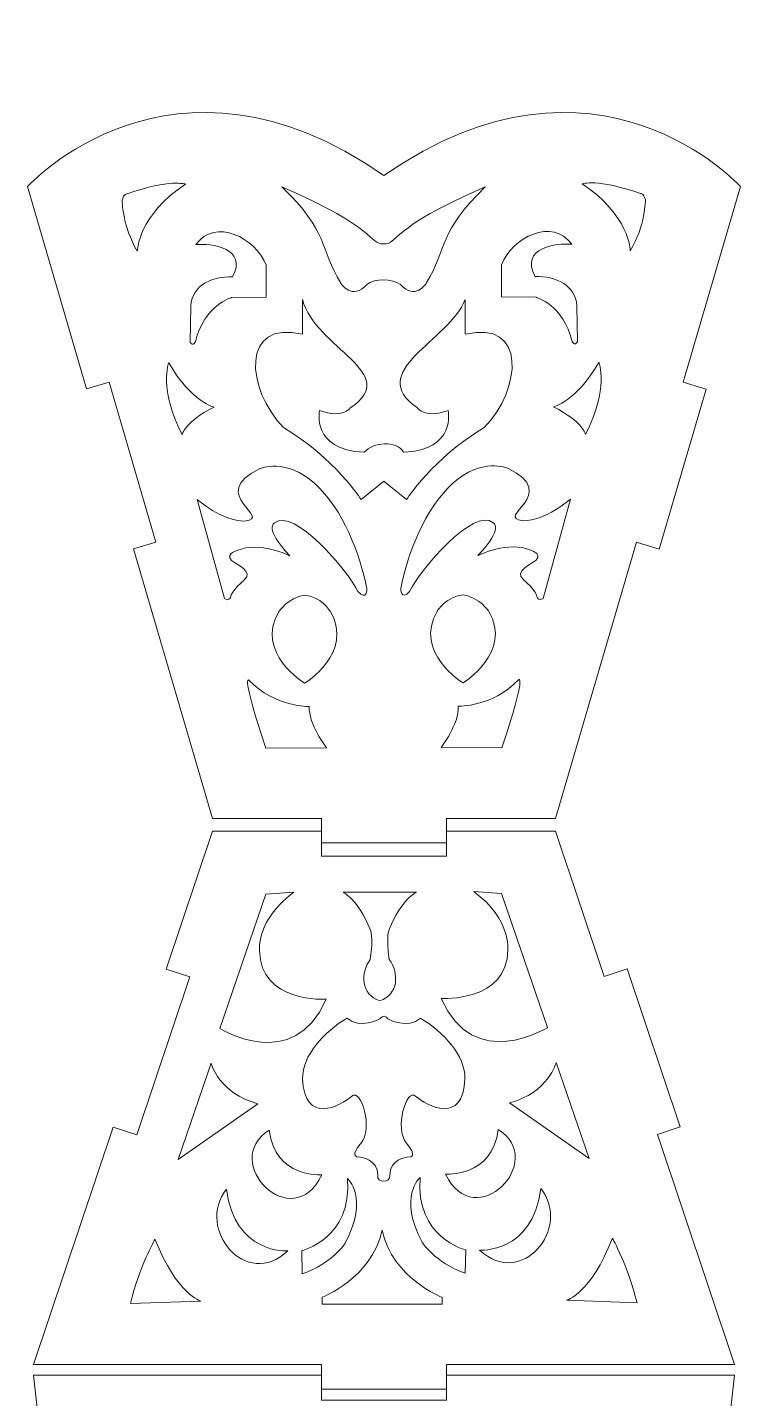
# Model space of a CAD drawing. Header units: centimetres. Extents: x -54.5 to 38.7, y -20.3 to 35.1.
# Drawn here: x -12.06 to -3.5, y 18.21 to 34.66 of the extents above; entities that cross this region are included whole.
import ezdxf

# ---------------------------------------------------------------- set-up
doc = ezdxf.new("R2010")
doc.units = ezdxf.units.CM
doc.header["$MEASUREMENT"] = 0
doc.layers.add('Layer 1', color=7, linetype='Continuous')

msp = doc.modelspace()

# ---------------------------------------------------------------- linework, layer by layer
at = {"layer": 'Layer 1', "color": 142, "lineweight": 9}
for points, knots in [([(-5.72501, 25.1676), (-5.72501, 25.1676), (-4.75341, 28.48324), (-4.75341, 28.48324), (-4.75341, 28.48324), (-4.75341, 28.48324), (-4.48039, 28.4023), (-4.48039, 28.4023), (-4.48039, 28.4023), (-4.48039, 28.4023), (-3.91796, 30.32161), (-3.91796, 30.32161), (-3.91796, 30.32161), (-3.91796, 30.32161), (-4.19094, 30.40274), (-4.19094, 30.40274), (-4.19094, 30.40274), (-4.19094, 30.40274), (-3.50309, 32.75007), (-3.50309, 32.75007), (-3.50309, 32.75007), (-3.50309, 32.75007), (-5.23248, 34.66035), (-7.78196, 32.8852), (-7.78196, 32.8852), (-10.33145, 34.66035), (-12.06082, 32.75007), (-12.06082, 32.75007), (-12.06082, 32.75007), (-12.06082, 32.75007), (-11.35044, 30.32583), (-11.35044, 30.32583), (-11.35044, 30.32583), (-11.35044, 30.32583), (-11.08107, 30.40589), (-11.08107, 30.40589), (-11.08107, 30.40589), (-11.08107, 30.40589), (-10.51859, 28.48638), (-10.51859, 28.48638), (-10.51859, 28.48638), (-10.51859, 28.48638), (-10.78801, 28.40651), (-10.78801, 28.40651), (-10.78801, 28.40651), (-10.78801, 28.40651), (-9.83891, 25.1676), (-9.83891, 25.1676), (-9.83891, 25.1676), (-9.83891, 25.1676), (-8.53195, 25.1676), (-8.53195, 25.1676), (-8.53195, 25.1676), (-8.53195, 25.1676), (-8.53195, 24.8776), (-8.53195, 24.8776), (-8.53195, 24.8776), (-8.53195, 24.8776), (-7.03195, 24.8776), (-7.03195, 24.8776), (-7.03195, 24.8776), (-7.03195, 24.8776), (-7.03195, 25.1676), (-7.03195, 25.1676), (-7.03195, 25.1676), (-7.03195, 25.1676), (-5.72501, 25.1676), (-5.72501, 25.1676)], [0, 0, 0, 0, 0.05555556, 0.05555556, 0.05555556, 0.05555556, 0.11111111, 0.11111111, 0.11111111, 0.11111111, 0.16666667, 0.16666667, 0.16666667, 0.16666667, 0.22222222, 0.22222222, 0.22222222, 0.22222222, 0.27777778, 0.27777778, 0.27777778, 0.27777778, 0.33333333, 0.33333333, 0.33333333, 0.33333333, 0.38888889, 0.38888889, 0.38888889, 0.38888889, 0.44444444, 0.44444444, 0.44444444, 0.44444444, 0.5, 0.5, 0.5, 0.5, 0.55555556, 0.55555556, 0.55555556, 0.55555556, 0.61111111, 0.61111111, 0.61111111, 0.61111111, 0.66666667, 0.66666667, 0.66666667, 0.66666667, 0.72222222, 0.72222222, 0.72222222, 0.72222222, 0.77777778, 0.77777778, 0.77777778, 0.77777778, 0.83333333, 0.83333333, 0.83333333, 0.83333333, 0.88888889, 0.88888889, 0.88888889, 0.88888889, 1, 1, 1, 1]), ([(-10.74242, 31.97524), (-10.74242, 31.97524), (-10.73173, 32.40904), (-10.16446, 32.77947), (-10.16446, 32.77947), (-10.16446, 32.77947), (-10.34373, 32.84769), (-10.8655, 32.66248), (-10.8655, 32.66248), (-10.8655, 32.66248), (-10.90297, 32.66979), (-10.92437, 32.58937), (-10.92437, 32.58937), (-10.92437, 32.58937), (-10.9217, 32.27498), (-10.74242, 31.97524)], [0, 0, 0, 0, 0.2, 0.2, 0.2, 0.2, 0.4, 0.4, 0.4, 0.4, 0.6, 0.6, 0.6, 0.6, 1, 1, 1, 1]), ([(-7.78594, 32.06216), (-7.61144, 32.05731), (-7.74032, 32.24109), (-6.56767, 32.74727), (-6.56767, 32.74727), (-7.13123, 32.20287), (-7.01822, 32.01508), (-7.27407, 31.5908), (-7.27407, 31.5908), (-7.27407, 31.5908), (-7.41321, 31.37634), (-7.58446, 31.57618), (-7.58446, 31.57618), (-7.68417, 31.64688), (-7.89231, 31.65218), (-7.98954, 31.57618), (-7.98954, 31.57618), (-8.16078, 31.37634), (-8.29993, 31.5908), (-8.29993, 31.5908), (-8.29993, 31.5908), (-8.55578, 32.01508), (-8.44277, 32.20287), (-9.00633, 32.74727), (-9.00633, 32.74727), (-7.83368, 32.24109), (-7.97578, 32.06744), (-7.78594, 32.06216)], [0, 0, 0, 0, 0.125, 0.125, 0.125, 0.125, 0.25, 0.25, 0.25, 0.25, 0.375, 0.375, 0.375, 0.375, 0.5, 0.5, 0.5, 0.5, 0.625, 0.625, 0.625, 0.625, 0.75, 0.75, 0.75, 0.75, 1, 1, 1, 1]), ([(-4.82608, 31.9788), (-4.82608, 31.9788), (-4.83678, 32.41259), (-5.40405, 32.78303), (-5.40405, 32.78303), (-5.40405, 32.78303), (-5.22478, 32.85125), (-4.703, 32.66604), (-4.703, 32.66604), (-4.703, 32.66604), (-4.66554, 32.67335), (-4.64413, 32.59293), (-4.64413, 32.59293), (-4.64413, 32.59293), (-4.6468, 32.27854), (-4.82608, 31.9788)], [0, 0, 0, 0, 0.2, 0.2, 0.2, 0.2, 0.4, 0.4, 0.4, 0.4, 0.6, 0.6, 0.6, 0.6, 1, 1, 1, 1]), ([(-10.10693, 30.88545), (-10.10693, 30.88545), (-10.10158, 31.31682), (-10.10158, 31.31682), (-10.10158, 31.31682), (-10.0777, 31.57495), (-9.8492, 31.67072), (-9.59989, 31.66837), (-9.59989, 31.66837), (-9.41137, 32.01393), (-9.86057, 32.07379), (-10.04001, 32.05461), (-10.04001, 32.05461), (-9.80777, 32.37865), (-9.32346, 32.14004), (-9.19715, 31.80847), (-9.19715, 31.80847), (-9.19715, 31.80847), (-9.19715, 31.42341), (-9.19715, 31.42341), (-9.19715, 31.42341), (-9.19715, 31.42341), (-9.61189, 31.41854), (-9.61189, 31.41854), (-9.61189, 31.41854), (-9.61189, 31.41854), (-9.93566, 31.33325), (-10.04536, 30.88726), (-10.04536, 30.88726), (-10.04536, 30.88726), (-10.07196, 30.82615), (-10.10693, 30.88545)], [0, 0, 0, 0, 0.11111111, 0.11111111, 0.11111111, 0.11111111, 0.22222222, 0.22222222, 0.22222222, 0.22222222, 0.33333333, 0.33333333, 0.33333333, 0.33333333, 0.44444444, 0.44444444, 0.44444444, 0.44444444, 0.55555556, 0.55555556, 0.55555556, 0.55555556, 0.66666667, 0.66666667, 0.66666667, 0.66666667, 0.77777778, 0.77777778, 0.77777778, 0.77777778, 1, 1, 1, 1]), ([(-5.46158, 30.88901), (-5.46158, 30.88901), (-5.46693, 31.32038), (-5.46693, 31.32038), (-5.46693, 31.32038), (-5.4908, 31.57851), (-5.71931, 31.67427), (-5.96862, 31.67193), (-5.96862, 31.67193), (-6.15714, 32.01749), (-5.70794, 32.07735), (-5.5285, 32.05817), (-5.5285, 32.05817), (-5.76074, 32.38221), (-6.24505, 32.1436), (-6.37136, 31.81203), (-6.37136, 31.81203), (-6.37136, 31.81203), (-6.37136, 31.42697), (-6.37136, 31.42697), (-6.37136, 31.42697), (-6.37136, 31.42697), (-5.95662, 31.4221), (-5.95662, 31.4221), (-5.95662, 31.4221), (-5.95662, 31.4221), (-5.63285, 31.33681), (-5.52315, 30.89082), (-5.52315, 30.89082), (-5.52315, 30.89082), (-5.49654, 30.82971), (-5.46158, 30.88901)], [0, 0, 0, 0, 0.11111111, 0.11111111, 0.11111111, 0.11111111, 0.22222222, 0.22222222, 0.22222222, 0.22222222, 0.33333333, 0.33333333, 0.33333333, 0.33333333, 0.44444444, 0.44444444, 0.44444444, 0.44444444, 0.55555556, 0.55555556, 0.55555556, 0.55555556, 0.66666667, 0.66666667, 0.66666667, 0.66666667, 0.77777778, 0.77777778, 0.77777778, 0.77777778, 1, 1, 1, 1]), ([(-8.02035, 29.56334), (-8.65719, 29.58771), (-8.5555, 30.06537), (-8.5555, 30.06537), (-8.5555, 30.06537), (-8.28256, 29.95813), (-8.18625, 30.09461), (-8.18625, 30.09461), (-8.18625, 30.09461), (-7.55757, 30.51809), (-8.6067, 30.80767), (-8.76021, 31.39602), (-8.76021, 31.39602), (-8.76021, 31.39602), (-8.76021, 30.97866), (-8.76021, 30.97866), (-8.76021, 30.97866), (-9.50242, 31.16198), (-9.43875, 30.31882), (-8.9877, 29.86007), (-8.9877, 29.86007), (-8.37227, 29.4945), (-8.05651, 28.99491), (-8.05651, 28.99491), (-8.05651, 28.99491), (-8.05651, 28.99491), (-7.78426, 29.21669), (-7.78426, 29.21669), (-7.78426, 29.21669), (-7.78426, 29.21669), (-7.51116, 28.99491), (-7.51116, 28.99491), (-7.51116, 28.99491), (-7.51116, 28.99491), (-7.19541, 29.4945), (-6.57998, 29.86007), (-6.57998, 29.86007), (-6.12893, 30.31882), (-6.06523, 31.16199), (-6.80747, 30.97866), (-6.80747, 30.97866), (-6.80747, 30.97866), (-6.80747, 31.39602), (-6.80747, 31.39602), (-6.80747, 31.39602), (-6.99338, 30.90603), (-8.0181, 30.53653), (-7.38143, 30.09461), (-7.38143, 30.09461), (-7.38143, 30.09461), (-7.28511, 29.95813), (-7.01218, 30.06537), (-7.01218, 30.06537), (-7.01218, 30.06537), (-6.91049, 29.58771), (-7.54733, 29.56334), (-7.54733, 29.56334), (-7.63373, 29.7107), (-7.91049, 29.68556), (-8.02035, 29.56334)], [0, 0, 0, 0, 0.0625, 0.0625, 0.0625, 0.0625, 0.125, 0.125, 0.125, 0.125, 0.1875, 0.1875, 0.1875, 0.1875, 0.25, 0.25, 0.25, 0.25, 0.3125, 0.3125, 0.3125, 0.3125, 0.375, 0.375, 0.375, 0.375, 0.4375, 0.4375, 0.4375, 0.4375, 0.5, 0.5, 0.5, 0.5, 0.5625, 0.5625, 0.5625, 0.5625, 0.625, 0.625, 0.625, 0.625, 0.6875, 0.6875, 0.6875, 0.6875, 0.75, 0.75, 0.75, 0.75, 0.8125, 0.8125, 0.8125, 0.8125, 0.875, 0.875, 0.875, 0.875, 1, 1, 1, 1]), ([(-9.81989, 30.10473), (-9.81989, 30.10473), (-10.08746, 30.16322), (-10.36574, 30.63601), (-10.36574, 30.63601), (-10.36574, 30.63601), (-10.48748, 30.32522), (-10.20384, 29.77201), (-10.20384, 29.77201), (-10.20384, 29.77201), (-10.18244, 29.92312), (-9.81989, 30.10473)], [0, 0, 0, 0, 0.25, 0.25, 0.25, 0.25, 0.5, 0.5, 0.5, 0.5, 1, 1, 1, 1]), ([(-5.74861, 30.10829), (-5.74861, 30.10829), (-5.48105, 30.16678), (-5.20276, 30.63957), (-5.20276, 30.63957), (-5.20276, 30.63957), (-5.08103, 30.32878), (-5.36467, 29.77557), (-5.36467, 29.77557), (-5.36467, 29.77557), (-5.38607, 29.92668), (-5.74861, 30.10829)], [0, 0, 0, 0, 0.25, 0.25, 0.25, 0.25, 0.5, 0.5, 0.5, 0.5, 1, 1, 1, 1]), ([(-9.69685, 27.80674), (-9.69685, 27.80674), (-10.02329, 28.99601), (-10.02329, 28.99601), (-10.02329, 28.99601), (-10.02329, 28.99601), (-9.71826, 28.73282), (-9.45603, 28.73769), (-9.45603, 28.73769), (-9.09368, 28.77822), (-9.92347, 29.05195), (-9.27139, 29.3677), (-9.27139, 29.3677), (-9.27139, 29.3677), (-8.95564, 29.50054), (-8.61315, 29.1886), (-8.61315, 29.1886), (-8.27065, 28.87666), (-8.07263, 28.34906), (-7.98701, 27.92501), (-7.98701, 27.92501), (-7.98701, 27.92501), (-7.98699, 27.7739), (-8.09403, 27.89089), (-8.09403, 27.89089), (-8.22036, 28.14977), (-8.8679, 28.91057), (-9.09476, 28.71461), (-9.09476, 28.71461), (-9.09476, 28.71461), (-9.2339, 28.661), (-8.91281, 28.31981), (-8.91281, 28.31981), (-8.91281, 28.31981), (-9.2773, 28.50368), (-9.54964, 28.38318), (-9.54964, 28.38318), (-9.54964, 28.38318), (-9.73159, 28.32955), (-9.5657, 28.23207), (-9.5657, 28.23207), (-9.5657, 28.23207), (-9.34095, 28.12483), (-9.45868, 28.03223), (-9.45868, 28.03223), (-9.45868, 28.03223), (-9.61922, 27.90065), (-9.62457, 27.81778), (-9.62457, 27.81778), (-9.62457, 27.81778), (-9.65266, 27.77149), (-9.69685, 27.80674)], [0, 0, 0, 0, 0.07142857, 0.07142857, 0.07142857, 0.07142857, 0.14285714, 0.14285714, 0.14285714, 0.14285714, 0.21428571, 0.21428571, 0.21428571, 0.21428571, 0.28571429, 0.28571429, 0.28571429, 0.28571429, 0.35714286, 0.35714286, 0.35714286, 0.35714286, 0.42857143, 0.42857143, 0.42857143, 0.42857143, 0.5, 0.5, 0.5, 0.5, 0.57142857, 0.57142857, 0.57142857, 0.57142857, 0.64285714, 0.64285714, 0.64285714, 0.64285714, 0.71428571, 0.71428571, 0.71428571, 0.71428571, 0.78571429, 0.78571429, 0.78571429, 0.78571429, 0.85714286, 0.85714286, 0.85714286, 0.85714286, 1, 1, 1, 1]), ([(-5.87166, 27.8103), (-5.87166, 27.8103), (-5.54522, 28.99957), (-5.54522, 28.99957), (-5.54522, 28.99957), (-5.54522, 28.99957), (-5.85025, 28.73638), (-6.11248, 28.74125), (-6.11248, 28.74125), (-6.47483, 28.78178), (-5.64504, 29.05551), (-6.29712, 29.37126), (-6.29712, 29.37126), (-6.29712, 29.37126), (-6.61287, 29.5041), (-6.95536, 29.19216), (-6.95536, 29.19216), (-7.29786, 28.88022), (-7.49587, 28.35262), (-7.5815, 27.92857), (-7.5815, 27.92857), (-7.5815, 27.92857), (-7.58152, 27.77746), (-7.47448, 27.89444), (-7.47448, 27.89444), (-7.34815, 28.15333), (-6.70061, 28.91413), (-6.47375, 28.71817), (-6.47375, 28.71817), (-6.47375, 28.71817), (-6.33461, 28.66455), (-6.6557, 28.32337), (-6.6557, 28.32337), (-6.6557, 28.32337), (-6.29121, 28.50724), (-6.01886, 28.38674), (-6.01886, 28.38674), (-6.01886, 28.38674), (-5.83691, 28.33311), (-6.00281, 28.23563), (-6.00281, 28.23563), (-6.00281, 28.23563), (-6.22756, 28.12839), (-6.10983, 28.03579), (-6.10983, 28.03579), (-6.10983, 28.03579), (-5.94929, 27.9042), (-5.94394, 27.82134), (-5.94394, 27.82134), (-5.94394, 27.82134), (-5.91584, 27.77505), (-5.87166, 27.8103)], [0, 0, 0, 0, 0.07142857, 0.07142857, 0.07142857, 0.07142857, 0.14285714, 0.14285714, 0.14285714, 0.14285714, 0.21428571, 0.21428571, 0.21428571, 0.21428571, 0.28571429, 0.28571429, 0.28571429, 0.28571429, 0.35714286, 0.35714286, 0.35714286, 0.35714286, 0.42857143, 0.42857143, 0.42857143, 0.42857143, 0.5, 0.5, 0.5, 0.5, 0.57142857, 0.57142857, 0.57142857, 0.57142857, 0.64285714, 0.64285714, 0.64285714, 0.64285714, 0.71428571, 0.71428571, 0.71428571, 0.71428571, 0.78571429, 0.78571429, 0.78571429, 0.78571429, 0.85714286, 0.85714286, 0.85714286, 0.85714286, 1, 1, 1, 1]), ([(-8.73664, 27.84736), (-8.92929, 27.82056), (-9.04446, 27.65117), (-9.04446, 27.65117), (-9.04446, 27.65117), (-9.33344, 27.15401), (-8.73467, 26.7926), (-8.73467, 26.7926), (-8.73467, 26.7926), (-8.73467, 26.7926), (-8.13593, 27.15401), (-8.42491, 27.65117), (-8.42491, 27.65117), (-8.42491, 27.65117), (-8.54398, 27.8425), (-8.73664, 27.84736)], [0, 0, 0, 0, 0.2, 0.2, 0.2, 0.2, 0.4, 0.4, 0.4, 0.4, 0.6, 0.6, 0.6, 0.6, 1, 1, 1, 1]), ([(-6.83187, 27.85092), (-6.63922, 27.82411), (-6.52405, 27.65473), (-6.52405, 27.65473), (-6.52405, 27.65473), (-6.23507, 27.15757), (-6.83384, 26.79616), (-6.83384, 26.79616), (-6.83384, 26.79616), (-6.83384, 26.79616), (-7.43257, 27.15757), (-7.1436, 27.65473), (-7.1436, 27.65473), (-7.1436, 27.65473), (-7.02452, 27.84605), (-6.83187, 27.85092)], [0, 0, 0, 0, 0.2, 0.2, 0.2, 0.2, 0.4, 0.4, 0.4, 0.4, 0.6, 0.6, 0.6, 0.6, 1, 1, 1, 1]), ([(-8.67853, 26.51238), (-8.67853, 26.51238), (-9.08667, 26.50265), (-9.40241, 26.82921), (-9.40241, 26.82921), (-9.40241, 26.82921), (-9.50409, 26.92311), (-9.19906, 26.01166), (-9.19906, 26.01166), (-9.19906, 26.01166), (-8.47059, 26.01584), (-8.47059, 26.01584), (-8.47059, 26.01584), (-8.47059, 26.01584), (-8.69124, 26.30342), (-8.67853, 26.51238)], [0, 0, 0, 0, 0.2, 0.2, 0.2, 0.2, 0.4, 0.4, 0.4, 0.4, 0.6, 0.6, 0.6, 0.6, 1, 1, 1, 1]), ([(-6.88998, 26.51594), (-6.88998, 26.51594), (-6.48184, 26.50621), (-6.16609, 26.83277), (-6.16609, 26.83277), (-6.16609, 26.83277), (-6.06442, 26.92667), (-6.36945, 26.01522), (-6.36945, 26.01522), (-6.36945, 26.01522), (-7.09792, 26.0194), (-7.09792, 26.0194), (-7.09792, 26.0194), (-7.09792, 26.0194), (-6.87727, 26.30697), (-6.88998, 26.51594)], [0, 0, 0, 0, 0.2, 0.2, 0.2, 0.2, 0.4, 0.4, 0.4, 0.4, 0.6, 0.6, 0.6, 0.6, 1, 1, 1, 1]), ([(-3.57513, 18.61839), (-3.57513, 18.61839), (-4.50181, 21.37653), (-4.50181, 21.37653), (-4.50181, 21.37653), (-4.50181, 21.37653), (-4.22773, 21.46813), (-4.22773, 21.46813), (-4.22773, 21.46813), (-4.22773, 21.46813), (-4.8642, 23.36422), (-4.8642, 23.36422), (-4.8642, 23.36422), (-4.8642, 23.36422), (-5.13877, 23.27233), (-5.13877, 23.27233), (-5.13877, 23.27233), (-5.13877, 23.27233), (-5.7246, 25.01598), (-5.7246, 25.01598), (-5.7246, 25.01598), (-5.7246, 25.01598), (-7.03195, 25.01598), (-7.03195, 25.01598), (-7.03195, 25.01598), (-7.03195, 25.01598), (-7.03195, 24.71803), (-7.03195, 24.71803), (-7.03195, 24.71803), (-7.03195, 24.71803), (-8.53195, 24.71803), (-8.53195, 24.71803), (-8.53195, 24.71803), (-8.53195, 24.71803), (-8.53195, 25.01598), (-8.53195, 25.01598), (-8.53195, 25.01598), (-8.53195, 25.01598), (-9.8393, 25.01598), (-9.8393, 25.01598), (-9.8393, 25.01598), (-9.8393, 25.01598), (-10.39468, 23.36299), (-10.39468, 23.36299), (-10.39468, 23.36299), (-10.39468, 23.36299), (-10.11055, 23.2679), (-10.11055, 23.2679), (-10.11055, 23.2679), (-10.11055, 23.2679), (-10.74746, 21.37209), (-10.74746, 21.37209), (-10.74746, 21.37209), (-10.74746, 21.37209), (-11.03167, 21.46708), (-11.03167, 21.46708), (-11.03167, 21.46708), (-11.03167, 21.46708), (-11.98878, 18.61839), (-11.98878, 18.61839), (-11.98878, 18.61839), (-11.98878, 18.61839), (-8.53195, 18.61839), (-8.53195, 18.61839), (-8.53195, 18.61839), (-8.53195, 18.61839), (-8.53195, 18.32439), (-8.53195, 18.32439), (-8.53195, 18.32439), (-8.53195, 18.32439), (-7.03195, 18.32439), (-7.03195, 18.32439), (-7.03195, 18.32439), (-7.03195, 18.32439), (-7.03195, 18.61839), (-7.03195, 18.61839), (-7.03195, 18.61839), (-7.03195, 18.61839), (-3.57513, 18.61839), (-3.57513, 18.61839)], [0, 0, 0, 0, 0.04761905, 0.04761905, 0.04761905, 0.04761905, 0.0952381, 0.0952381, 0.0952381, 0.0952381, 0.14285714, 0.14285714, 0.14285714, 0.14285714, 0.19047619, 0.19047619, 0.19047619, 0.19047619, 0.23809524, 0.23809524, 0.23809524, 0.23809524, 0.28571429, 0.28571429, 0.28571429, 0.28571429, 0.33333333, 0.33333333, 0.33333333, 0.33333333, 0.38095238, 0.38095238, 0.38095238, 0.38095238, 0.42857143, 0.42857143, 0.42857143, 0.42857143, 0.47619048, 0.47619048, 0.47619048, 0.47619048, 0.52380952, 0.52380952, 0.52380952, 0.52380952, 0.57142857, 0.57142857, 0.57142857, 0.57142857, 0.61904762, 0.61904762, 0.61904762, 0.61904762, 0.66666667, 0.66666667, 0.66666667, 0.66666667, 0.71428571, 0.71428571, 0.71428571, 0.71428571, 0.76190476, 0.76190476, 0.76190476, 0.76190476, 0.80952381, 0.80952381, 0.80952381, 0.80952381, 0.85714286, 0.85714286, 0.85714286, 0.85714286, 0.9047619, 0.9047619, 0.9047619, 0.9047619, 1, 1, 1, 1]), ([(-9.75273, 22.65113), (-9.75273, 22.65113), (-8.86754, 22.09692), (-8.47678, 23.00038), (-8.47678, 23.00038), (-8.47678, 23.00038), (-9.27424, 22.95482), (-9.27424, 23.58497), (-9.27424, 23.58497), (-9.27424, 23.58497), (-9.32007, 23.94948), (-8.86552, 24.28353), (-8.86552, 24.28353), (-8.86552, 24.28353), (-9.20046, 24.26076), (-9.20046, 24.26076), (-9.20046, 24.26076), (-9.20046, 24.26076), (-9.75273, 22.65113), (-9.75273, 22.65113)], [0, 0, 0, 0, 0.16666667, 0.16666667, 0.16666667, 0.16666667, 0.33333333, 0.33333333, 0.33333333, 0.33333333, 0.5, 0.5, 0.5, 0.5, 0.66666667, 0.66666667, 0.66666667, 0.66666667, 1, 1, 1, 1]), ([(-7.83276, 22.97977), (-7.6085, 23.0581), (-7.59656, 23.31384), (-7.71913, 23.47688), (-7.71913, 23.47688), (-7.7606, 23.7502), (-7.71913, 23.83827), (-7.71913, 23.83827), (-7.71913, 23.83827), (-7.57558, 24.19966), (-7.39376, 24.28469), (-7.39376, 24.28469), (-7.39376, 24.28469), (-7.39376, 24.28469), (-8.27258, 24.28469), (-8.27258, 24.28469), (-8.27258, 24.28469), (-8.27258, 24.28469), (-8.09076, 24.19966), (-7.94721, 23.83827), (-7.94721, 23.83827), (-7.94721, 23.83827), (-7.90575, 23.7502), (-7.94721, 23.47688), (-7.94721, 23.47688), (-8.06979, 23.31384), (-8.05703, 23.0581), (-7.83276, 22.97977)], [0, 0, 0, 0, 0.125, 0.125, 0.125, 0.125, 0.25, 0.25, 0.25, 0.25, 0.375, 0.375, 0.375, 0.375, 0.5, 0.5, 0.5, 0.5, 0.625, 0.625, 0.625, 0.625, 0.75, 0.75, 0.75, 0.75, 1, 1, 1, 1]), ([(-5.81839, 22.661), (-5.81839, 22.661), (-6.70357, 22.1068), (-7.09434, 23.01025), (-7.09434, 23.01025), (-7.09434, 23.01025), (-6.29687, 22.96469), (-6.29687, 23.59484), (-6.29687, 23.59484), (-6.29687, 23.59484), (-6.25105, 23.95935), (-6.7056, 24.2934), (-6.7056, 24.2934), (-6.7056, 24.2934), (-6.37066, 24.27063), (-6.37066, 24.27063), (-6.37066, 24.27063), (-6.37066, 24.27063), (-5.81839, 22.661), (-5.81839, 22.661)], [0, 0, 0, 0, 0.16666667, 0.16666667, 0.16666667, 0.16666667, 0.33333333, 0.33333333, 0.33333333, 0.33333333, 0.5, 0.5, 0.5, 0.5, 0.66666667, 0.66666667, 0.66666667, 0.66666667, 1, 1, 1, 1]), ([(-7.71394, 20.88606), (-7.71394, 21.0865), (-7.5066, 21.10471), (-7.5066, 21.10471), (-7.5066, 21.10471), (-7.3503, 21.0956), (-7.50978, 21.26871), (-7.50978, 21.26871), (-7.50978, 21.26871), (-7.66359, 21.44795), (-7.51329, 21.9404), (-7.40199, 21.83827), (-7.40199, 21.83827), (-7.26732, 21.71472), (-6.82987, 21.49088), (-6.8118, 22.04758), (-6.8118, 22.04758), (-6.80292, 22.32111), (-7.07166, 22.61152), (-7.34551, 22.77499), (-7.34551, 22.77499), (-7.49225, 22.62922), (-7.73787, 22.76587), (-7.73787, 22.76587), (-7.73787, 22.76587), (-7.73787, 22.76587), (-7.77855, 22.83382), (-7.83256, 22.76587), (-7.83256, 22.76587), (-7.83256, 22.76587), (-8.07818, 22.62922), (-8.22491, 22.77499), (-8.22491, 22.77499), (-8.49877, 22.61152), (-8.76751, 22.32111), (-8.75863, 22.04758), (-8.75863, 22.04758), (-8.74055, 21.49088), (-8.30311, 21.71472), (-8.16844, 21.83827), (-8.16844, 21.83827), (-8.05714, 21.9404), (-7.90684, 21.44795), (-8.06065, 21.26871), (-8.06065, 21.26871), (-8.06065, 21.26871), (-8.22013, 21.0956), (-8.06383, 21.10471), (-8.06383, 21.10471), (-8.06383, 21.10471), (-7.85649, 21.0865), (-7.85649, 20.88606), (-7.85649, 20.88606), (-7.87538, 20.79613), (-7.69517, 20.79671), (-7.71394, 20.88606)], [0, 0, 0, 0, 0.06666667, 0.06666667, 0.06666667, 0.06666667, 0.13333333, 0.13333333, 0.13333333, 0.13333333, 0.2, 0.2, 0.2, 0.2, 0.26666667, 0.26666667, 0.26666667, 0.26666667, 0.33333333, 0.33333333, 0.33333333, 0.33333333, 0.4, 0.4, 0.4, 0.4, 0.46666667, 0.46666667, 0.46666667, 0.46666667, 0.53333333, 0.53333333, 0.53333333, 0.53333333, 0.6, 0.6, 0.6, 0.6, 0.66666667, 0.66666667, 0.66666667, 0.66666667, 0.73333333, 0.73333333, 0.73333333, 0.73333333, 0.8, 0.8, 0.8, 0.8, 0.86666667, 0.86666667, 0.86666667, 0.86666667, 1, 1, 1, 1]), ([(-10.25114, 21.07955), (-10.25114, 21.07955), (-9.8564, 22.23356), (-9.8564, 22.23356), (-9.8564, 22.23356), (-9.8564, 22.23356), (-9.76071, 21.86533), (-9.29418, 21.74765), (-9.29418, 21.74765), (-9.29418, 21.74765), (-10.25114, 21.07955), (-10.25114, 21.07955)], [0, 0, 0, 0, 0.25, 0.25, 0.25, 0.25, 0.5, 0.5, 0.5, 0.5, 1, 1, 1, 1]), ([(-5.31998, 21.08943), (-5.31998, 21.08943), (-5.71472, 22.24343), (-5.71472, 22.24343), (-5.71472, 22.24343), (-5.71472, 22.24343), (-5.81041, 21.8752), (-6.27693, 21.75753), (-6.27693, 21.75753), (-6.27693, 21.75753), (-5.31998, 21.08943), (-5.31998, 21.08943)], [0, 0, 0, 0, 0.25, 0.25, 0.25, 0.25, 0.5, 0.5, 0.5, 0.5, 1, 1, 1, 1]), ([(-8.52823, 20.89396), (-8.52823, 20.89396), (-9.08882, 20.85193), (-9.16059, 21.42892), (-9.16059, 21.42892), (-9.75884, 21.0527), (-8.88203, 20.15456), (-8.52823, 20.89396)], [0, 0, 0, 0, 0.33333333, 0.33333333, 0.33333333, 0.33333333, 1, 1, 1, 1]), ([(-7.04288, 20.90383), (-7.04288, 20.90383), (-6.4823, 20.8618), (-6.41053, 21.43879), (-6.41053, 21.43879), (-5.81228, 21.06257), (-6.68908, 20.16443), (-7.04288, 20.90383)], [0, 0, 0, 0, 0.33333333, 0.33333333, 0.33333333, 0.33333333, 1, 1, 1, 1]), ([(-8.76348, 19.7046), (-8.76348, 19.7046), (-8.76986, 19.98399), (-8.76986, 19.98399), (-8.76986, 19.98399), (-8.76986, 19.98399), (-8.16061, 20.12977), (-8.22121, 20.85253), (-8.22121, 20.85253), (-8.22121, 20.85253), (-7.95644, 20.6187), (-8.24672, 20.0751), (-8.24672, 20.0751), (-8.24672, 20.0751), (-8.39665, 19.83519), (-8.76348, 19.7046)], [0, 0, 0, 0, 0.2, 0.2, 0.2, 0.2, 0.4, 0.4, 0.4, 0.4, 0.6, 0.6, 0.6, 0.6, 1, 1, 1, 1]), ([(-6.80763, 19.71447), (-6.80763, 19.71447), (-6.80125, 19.99386), (-6.80125, 19.99386), (-6.80125, 19.99386), (-6.80125, 19.99386), (-7.41051, 20.13964), (-7.3499, 20.86241), (-7.3499, 20.86241), (-7.3499, 20.86241), (-7.61468, 20.62857), (-7.32439, 20.08497), (-7.32439, 20.08497), (-7.32439, 20.08497), (-7.17446, 19.84506), (-6.80763, 19.71447)], [0, 0, 0, 0, 0.2, 0.2, 0.2, 0.2, 0.4, 0.4, 0.4, 0.4, 0.6, 0.6, 0.6, 0.6, 1, 1, 1, 1]), ([(-6.63537, 19.99084), (-6.63537, 19.99084), (-6.00058, 19.94528), (-5.8985, 20.73183), (-5.8985, 20.73183), (-5.52526, 20.25176), (-6.13581, 19.52064), (-6.63537, 19.99084)], [0, 0, 0, 0, 0.33333333, 0.33333333, 0.33333333, 0.33333333, 1, 1, 1, 1]), ([(-8.93574, 19.98097), (-8.93574, 19.98097), (-9.57053, 19.93541), (-9.67261, 20.72196), (-9.67261, 20.72196), (-10.04586, 20.24189), (-9.4353, 19.51077), (-8.93574, 19.98097)], [0, 0, 0, 0, 0.33333333, 0.33333333, 0.33333333, 0.33333333, 1, 1, 1, 1]), ([(-10.8253, 19.34853), (-10.8253, 19.34853), (-9.98, 19.3789), (-9.98, 19.3789), (-9.98, 19.3789), (-9.98, 19.3789), (-10.26707, 19.45481), (-10.53024, 20.12292), (-10.53024, 20.12292), (-10.53024, 20.12292), (-10.72163, 19.78128), (-10.8253, 19.34853)], [0, 0, 0, 0, 0.25, 0.25, 0.25, 0.25, 0.5, 0.5, 0.5, 0.5, 1, 1, 1, 1]), ([(-7.80487, 20.22868), (-7.6783, 19.64949), (-7.08519, 19.42474), (-7.08519, 19.42474), (-7.08519, 19.42474), (-7.08519, 19.42474), (-7.08519, 19.34095), (-7.08519, 19.34095), (-7.08519, 19.34095), (-7.08519, 19.34095), (-7.80576, 19.34191), (-7.80576, 19.34191), (-7.80576, 19.34191), (-7.80576, 19.34191), (-8.52507, 19.34095), (-8.52507, 19.34095), (-8.52507, 19.34095), (-8.52507, 19.34095), (-8.52507, 19.42474), (-8.52507, 19.42474), (-8.52507, 19.42474), (-8.52507, 19.42474), (-7.93143, 19.64949), (-7.80487, 20.22868)], [0, 0, 0, 0, 0.14285714, 0.14285714, 0.14285714, 0.14285714, 0.28571429, 0.28571429, 0.28571429, 0.28571429, 0.42857143, 0.42857143, 0.42857143, 0.42857143, 0.57142857, 0.57142857, 0.57142857, 0.57142857, 0.71428571, 0.71428571, 0.71428571, 0.71428571, 1, 1, 1, 1]), ([(-4.74581, 19.3584), (-4.74581, 19.3584), (-5.59112, 19.38877), (-5.59112, 19.38877), (-5.59112, 19.38877), (-5.59112, 19.38877), (-5.30405, 19.46468), (-5.04088, 20.1328), (-5.04088, 20.1328), (-5.04088, 20.1328), (-4.84948, 19.79115), (-4.74581, 19.3584)], [0, 0, 0, 0, 0.25, 0.25, 0.25, 0.25, 0.5, 0.5, 0.5, 0.5, 1, 1, 1, 1]), ([(-10.45041, 4.6466), (-10.45041, 4.6466), (-10.1516, 4.67952), (-10.1516, 4.67952), (-10.1516, 4.67952), (-10.1516, 4.67952), (-10.48174, 7.6613), (-10.48174, 7.6613), (-10.48174, 7.6613), (-10.48174, 7.6613), (-10.78054, 7.62829), (-10.78054, 7.62829), (-10.78054, 7.62829), (-10.78054, 7.62829), (-11.98884, 18.4895), (-11.98884, 18.4895), (-11.98884, 18.4895), (-11.98884, 18.4895), (-8.53195, 18.4895), (-8.53195, 18.4895), (-8.53195, 18.4895), (-8.53195, 18.4895), (-8.53195, 18.1895), (-8.53195, 18.1895), (-8.53195, 18.1895), (-8.53195, 18.1895), (-7.03195, 18.1895), (-7.03195, 18.1895), (-7.03195, 18.1895), (-7.03195, 18.1895), (-7.03195, 18.4895), (-7.03195, 18.4895), (-7.03195, 18.4895), (-7.03195, 18.4895), (-3.57507, 18.4895), (-3.57507, 18.4895), (-3.57507, 18.4895), (-3.57507, 18.4895), (-4.77415, 7.65957), (-4.77415, 7.65957), (-4.77415, 7.65957), (-4.77415, 7.65957), (-4.49104, 7.62829), (-4.49104, 7.62829), (-4.49104, 7.62829), (-4.49104, 7.62829), (-4.82117, 4.6466), (-4.82117, 4.6466), (-4.82117, 4.6466), (-4.82117, 4.6466), (-5.10429, 4.67779), (-5.10429, 4.67779), (-5.10429, 4.67779), (-5.10429, 4.67779), (-6.30657, -6.18108), (-6.30657, -6.18108), (-6.30657, -6.18108), (-6.30657, -6.18108), (-7.03195, -6.18121), (-7.03195, -6.18121), (-7.03195, -6.18121), (-7.03195, -6.18121), (-7.03195, -6.40456), (-7.03195, -6.40456), (-7.03195, -6.40456), (-7.03195, -6.40456), (-8.53195, -6.40456), (-8.53195, -6.40456), (-8.53195, -6.40456), (-8.53195, -6.40456), (-8.53195, -6.18148), (-8.53195, -6.18148), (-8.53195, -6.18148), (-8.53195, -6.18148), (-9.25345, -6.18161), (-9.25345, -6.18161), (-9.25345, -6.18161), (-9.25345, -6.18161), (-10.45041, 4.6466), (-10.45041, 4.6466)], [0, 0, 0, 0, 0.04761905, 0.04761905, 0.04761905, 0.04761905, 0.0952381, 0.0952381, 0.0952381, 0.0952381, 0.14285714, 0.14285714, 0.14285714, 0.14285714, 0.19047619, 0.19047619, 0.19047619, 0.19047619, 0.23809524, 0.23809524, 0.23809524, 0.23809524, 0.28571429, 0.28571429, 0.28571429, 0.28571429, 0.33333333, 0.33333333, 0.33333333, 0.33333333, 0.38095238, 0.38095238, 0.38095238, 0.38095238, 0.42857143, 0.42857143, 0.42857143, 0.42857143, 0.47619048, 0.47619048, 0.47619048, 0.47619048, 0.52380952, 0.52380952, 0.52380952, 0.52380952, 0.57142857, 0.57142857, 0.57142857, 0.57142857, 0.61904762, 0.61904762, 0.61904762, 0.61904762, 0.66666667, 0.66666667, 0.66666667, 0.66666667, 0.71428571, 0.71428571, 0.71428571, 0.71428571, 0.76190476, 0.76190476, 0.76190476, 0.76190476, 0.80952381, 0.80952381, 0.80952381, 0.80952381, 0.85714286, 0.85714286, 0.85714286, 0.85714286, 0.9047619, 0.9047619, 0.9047619, 0.9047619, 1, 1, 1, 1])]:
    msp.add_open_spline(points, degree=3, knots=knots, dxfattribs=at)

doc.saveas('drawing.dxf')
